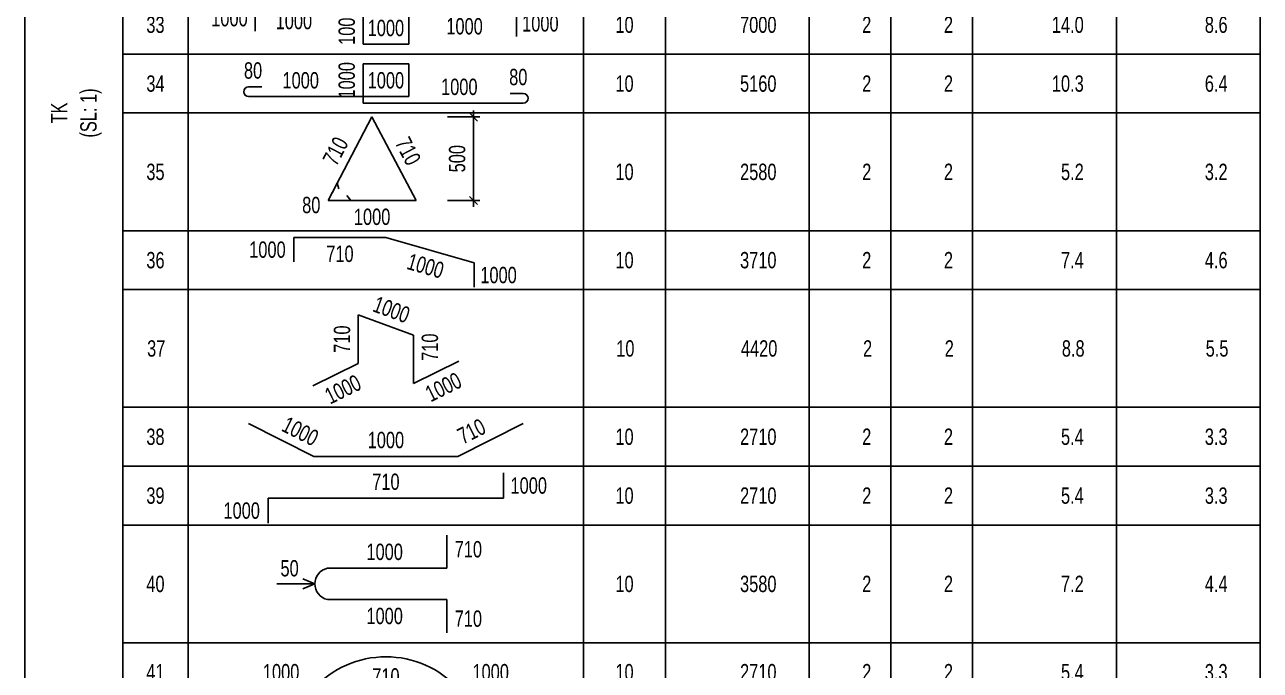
# Model space of a CAD drawing. Header units: inches. Extents: x -3538 to 66114, y -2541134 to 4288.
# Drawn here: x -1194.7 to -1005.7, y -27.4 to 71.3 of the extents above; entities that cross this region are included whole.
import ezdxf
from ezdxf.enums import TextEntityAlignment as Align

# ---------------------------------------------------------------- set-up
doc = ezdxf.new("R2010")
doc.units = ezdxf.units.IN
doc.header["$MEASUREMENT"] = 0
for name, color, linetype in [('KCS_DIM', 8, 'Continuous'), ('KCS_STEEL', 4, 'Continuous'), ('KCS_TEXT_TK', 2, 'Continuous'), ('KCS_THONGKE', 5, 'Continuous'), ('KCS_THONGKE_THIN', 5, 'Continuous')]:
    doc.layers.add(name, color=color, linetype=linetype)
doc.styles.add('KCS_SMTEXT', font='3t-unicode.shx', dxfattribs={"width": 0.7})

# ---------------------------------------------------------------- blocks, each defined once
blk = doc.blocks.new('TK_34')
at = {"layer": 'KCS_STEEL'}
for p, q in [((20.25, 7.5), (43.75, 7.5)), ((20.25, 3.5), (20.25, 7.5)), ((36.75, 6.7), (60.25, 6.7)), ((36.75, 1.5), (36.75, 6.7)), ((43.75, 7.5), (43.75, 1.5)), ((60.25, 6.7), (60.25, 2.7)), ((43.75, 1.5), (36.75, 1.5))]:
    blk.add_line(p, q, dxfattribs=at)
at = {"layer": 'KCS_TEXT_TK'}
for p, q in [((-15, 0), (-15, 9)), ((0, 0), (0, 9)), ((10, 0), (10, 9)), ((70.5, 0), (70.5, 9)), ((83, 0), (83, 9)), ((105, 0), (105, 9)), ((117.5, 0), (117.5, 9)), ((130, 0), (130, 9)), ((152, 0), (152, 9)), ((174, 0), (174, 9))]:
    blk.add_line(p, q, dxfattribs=at)
at = {"layer": 'KCS_THONGKE'}
blk.add_line((174, 0), (0, 0), dxfattribs=at)
at = {"layer": 'KCS_TEXT_TK', "style": 'KCS_SMTEXT', "width": 0.75}
for tag, p in [('SH', (5, 4.5)), ('L2', (26.17, 5.06)), ('DK', (76.75, 4.5)), ('L4', (40.25, 4)), ('L2', (52.28, 4.26))]:
    blk.add_attdef(tag, text='', height=2.5, dxfattribs=at).set_placement(p, align=Align.MIDDLE)
for tag, p in [('L1', (19.11, 5.5)), ('DAI', (100, 4.5)), ('SL1', (114.5, 4.5)), ('SLA', (127, 4.5)), ('DT', (147, 4.5)), ('TL', (169, 4.5))]:
    blk.add_attdef(tag, text='', height=2.5, dxfattribs=at).set_placement(p, align=Align.MIDDLE_RIGHT)
blk.add_attdef('L1', text='', height=2.5, dxfattribs=at).set_placement((61.09, 4.7), align=Align.MIDDLE_LEFT)
blk.add_attdef('L3', text='', height=2.5, rotation=90, dxfattribs=at).set_placement((34.25, 4.2), align=Align.MIDDLE_CENTER)
blk = doc.blocks.new('TK_35')
at = {"layer": 'KCS_STEEL'}
for p, q in [((43.75, 7.5), (36.75, 7.5)), ((36.75, 7.5), (36.75, 1.5)), ((43.75, 2.5), (43.75, 7.5)), ((21.25, 4), (19.25, 4)), ((19.25, 2.5), (43.75, 2.5)), ((61.25, 3), (59.25, 3)), ((36.75, 1.5), (61.25, 1.5))]:
    blk.add_line(p, q, dxfattribs=at)
for centre, start, end in [((19.25, 3.25), 90, 270), ((61.25, 2.25), 270, 90)]:
    blk.add_arc(centre, 0.75, start, end, dxfattribs=at)
at = {"layer": 'KCS_TEXT_TK'}
for p, q in [((-15, 0), (-15, 9)), ((0, 0), (0, 9)), ((10, 0), (10, 9)), ((70.5, 0), (70.5, 9)), ((83, 0), (83, 9)), ((105, 0), (105, 9)), ((117.5, 0), (117.5, 9)), ((130, 0), (130, 9)), ((152, 0), (152, 9)), ((174, 0), (174, 9))]:
    blk.add_line(p, q, dxfattribs=at)
at = {"layer": 'KCS_THONGKE'}
blk.add_line((174, 0), (0, 0), dxfattribs=at)
at = {"layer": 'KCS_TEXT_TK', "style": 'KCS_SMTEXT', "width": 0.75}
for tag, p in [('M', (19.93, 6.5)), ('SH', (5, 4.5)), ('L1', (27.22, 5)), ('L3', (40.25, 5)), ('M', (60.5, 5.5)), ('DK', (76.75, 4.5)), ('L1', (51.48, 4))]:
    blk.add_attdef(tag, text='', height=2.5, dxfattribs=at).set_placement(p, align=Align.MIDDLE)
blk.add_attdef('L2', text='', height=2.5, rotation=90, dxfattribs=at).set_placement((34.25, 5), align=Align.MIDDLE_CENTER)
for tag, p in [('DAI', (100, 4.5)), ('SL1', (114.5, 4.5)), ('SLA', (127, 4.5)), ('DT', (147, 4.5)), ('TL', (169, 4.5))]:
    blk.add_attdef(tag, text='', height=2.5, dxfattribs=at).set_placement(p, align=Align.MIDDLE_RIGHT)
blk = doc.blocks.new('TK_36')
at = {"layer": 'KCS_DIM'}
for p, q in [((49.69, 17.39), (54.63, 17.39)), ((53.64, 3.63), (53.64, 18.39)), ((49.69, 4.63), (54.63, 4.63))]:
    blk.add_line(p, q, dxfattribs=at)
at = {"layer": 'KCS_DIM', "color": 2}
for p, q in [((54.25, 16.77), (53.02, 18)), ((54.25, 4.02), (53.02, 5.25))]:
    blk.add_line(p, q, dxfattribs=at)
at = {"layer": 'KCS_STEEL'}
for p, q in [((31.41, 4.63), (38.09, 17.39)), ((38.09, 17.39), (44.86, 4.63)), ((31.41, 4.63), (32.79, 7.27)), ((32.79, 7.27), (33.05, 6.38)), ((34.88, 4.63), (31.41, 4.63)), ((44.86, 4.63), (31.41, 4.63)), ((34.88, 4.63), (34.25, 5.36))]:
    blk.add_line(p, q, dxfattribs=at)
at = {"layer": 'KCS_TEXT_TK'}
for p, q in [((-15, 0), (-15, 18)), ((0, 0), (0, 18)), ((10, 0), (10, 18)), ((70.5, 0), (70.5, 18)), ((83, 0), (83, 18)), ((105, 0), (105, 18)), ((117.5, 0), (117.5, 18)), ((130, 0), (130, 18)), ((152, 0), (152, 18)), ((174, 0), (174, 18))]:
    blk.add_line(p, q, dxfattribs=at)
at = {"layer": 'KCS_THONGKE'}
blk.add_line((174, 0), (0, 0), dxfattribs=at)
at = {"layer": 'KCS_TEXT_TK', "style": 'KCS_SMTEXT', "width": 0.75}
for rotation, p in [(62.3365, (32.54, 12.17)), (297.6635, (43.65, 12.17))]:
    blk.add_attdef('L2', text='', height=2.5, rotation=rotation, dxfattribs=at).set_placement(p, align=Align.MIDDLE)
blk.add_attdef('H', text='', height=2.5, rotation=90, dxfattribs=at).set_placement((51.14, 11.01), align=Align.MIDDLE_CENTER)
for tag, p in [('SH', (5, 9)), ('DK', (76.75, 9)), ('L1', (38.14, 2.13))]:
    blk.add_attdef(tag, text='', height=2.5, dxfattribs=at).set_placement(p, align=Align.MIDDLE)
for tag, p in [('DAI', (100, 9)), ('SL1', (114.5, 9)), ('SLA', (127, 9)), ('DT', (147, 9)), ('TL', (169, 9)), ('M', (30.23, 3.93))]:
    blk.add_attdef(tag, text='', height=2.5, dxfattribs=at).set_placement(p, align=Align.MIDDLE_RIGHT)
blk = doc.blocks.new('TK_37')
at = {"layer": 'KCS_STEEL'}
for p, q in [((26.19, 7.97), (40.25, 7.97)), ((26.19, 4.25), (26.19, 7.97)), ((53.76, 4.09), (40.25, 7.97)), ((53.76, 0.37), (53.76, 4.09))]:
    blk.add_line(p, q, dxfattribs=at)
at = {"layer": 'KCS_TEXT_TK'}
for p, q in [((-15, 0), (-15, 9)), ((0, 0), (0, 9)), ((10, 0), (10, 9)), ((70.5, 0), (70.5, 9)), ((83, 0), (83, 9)), ((105, 0), (105, 9)), ((117.5, 0), (117.5, 9)), ((130, 0), (130, 9)), ((152, 0), (152, 9)), ((174, 0), (174, 9))]:
    blk.add_line(p, q, dxfattribs=at)
at = {"layer": 'KCS_THONGKE'}
blk.add_line((174, 0), (0, 0), dxfattribs=at)
at = {"layer": 'KCS_TEXT_TK', "style": 'KCS_SMTEXT', "width": 0.75}
for tag, p in [('SH', (5, 4.5)), ('DK', (76.75, 4.5))]:
    blk.add_attdef(tag, text='', height=2.5, dxfattribs=at).set_placement(p, align=Align.MIDDLE)
for tag, p in [('L1', (24.92, 6.11)), ('DAI', (100, 4.5)), ('SL1', (114.5, 4.5)), ('SLA', (127, 4.5)), ('DT', (147, 4.5)), ('TL', (169, 4.5))]:
    blk.add_attdef(tag, text='', height=2.5, dxfattribs=at).set_placement(p, align=Align.MIDDLE_RIGHT)
for tag, rotation, p in [('L2', 360, (33.22, 5.47)), ('L3', 343.9686, (46.32, 3.63))]:
    blk.add_attdef(tag, text='', height=2.5, rotation=rotation, dxfattribs=at).set_placement(p, align=Align.MIDDLE)
blk.add_attdef('L4', text='', height=2.5, dxfattribs=at).set_placement((54.69, 2.23), align=Align.MIDDLE_LEFT)
blk = doc.blocks.new('TK_38')
at = {"layer": 'KCS_STEEL'}
for p, q in [((36.03, 6.71), (36.03, 14.13)), ((44.47, 11.05), (36.03, 14.13)), ((44.47, 3.63), (44.47, 11.05)), ((36.03, 6.71), (29.09, 3.29)), ((51.41, 7.05), (44.47, 3.63))]:
    blk.add_line(p, q, dxfattribs=at)
at = {"layer": 'KCS_TEXT_TK'}
for p, q in [((-15, 0), (-15, 18)), ((0, 0), (0, 18)), ((10, 0), (10, 18)), ((70.5, 0), (70.5, 18)), ((83, 0), (83, 18)), ((105, 0), (105, 18)), ((117.5, 0), (117.5, 18)), ((130, 0), (130, 18)), ((152, 0), (152, 18)), ((174, 0), (174, 18))]:
    blk.add_line(p, q, dxfattribs=at)
at = {"layer": 'KCS_THONGKE'}
blk.add_line((174, 0), (0, 0), dxfattribs=at)
at = {"layer": 'KCS_TEXT_TK', "style": 'KCS_SMTEXT', "width": 0.75}
for tag, rotation, p in [('L3', 339.9293, (41.11, 14.94)), ('L2', 90, (33.53, 10.42)), ('L2', 90, (46.97, 9.19)), ('L1', 26.2498, (33.67, 2.76)), ('L1', 26.2498, (49.04, 3.1))]:
    blk.add_attdef(tag, text='', height=2.5, rotation=rotation, dxfattribs=at).set_placement(p, align=Align.MIDDLE)
for tag, p in [('SH', (5.12, 9)), ('DK', (76.87, 9))]:
    blk.add_attdef(tag, text='', height=2.5, dxfattribs=at).set_placement(p, align=Align.MIDDLE)
for tag, p in [('DAI', (100.12, 9)), ('SL1', (114.62, 9)), ('SLA', (127.12, 9)), ('DT', (147.12, 9)), ('TL', (169.12, 9))]:
    blk.add_attdef(tag, text='', height=2.5, dxfattribs=at).set_placement(p, align=Align.MIDDLE_RIGHT)
blk = doc.blocks.new('TK_39')
at = {"layer": 'KCS_STEEL'}
for p, q in [((19.25, 6.5), (29.25, 1.5)), ((61.25, 6.5), (51.25, 1.5)), ((51.25, 1.5), (29.25, 1.5)), ((32.25, 1.5), (48.25, 1.5))]:
    blk.add_line(p, q, dxfattribs=at)
at = {"layer": 'KCS_TEXT_TK'}
for p, q in [((-15, 0), (-15, 9)), ((0, 0), (0, 9)), ((10, 0), (10, 9)), ((70.5, 0), (70.5, 9)), ((83, 0), (83, 9)), ((105, 0), (105, 9)), ((117.5, 0), (117.5, 9)), ((130, 0), (130, 9)), ((152, 0), (152, 9)), ((174, 0), (174, 9))]:
    blk.add_line(p, q, dxfattribs=at)
at = {"layer": 'KCS_THONGKE'}
blk.add_line((174, 0), (0, 0), dxfattribs=at)
at = {"layer": 'KCS_TEXT_TK', "style": 'KCS_SMTEXT', "width": 0.75}
for tag, p in [('SH', (5, 4.5)), ('DK', (76.75, 4.5)), ('L2', (40.34, 4))]:
    blk.add_attdef(tag, text='', height=2.5, dxfattribs=at).set_placement(p, align=Align.MIDDLE)
for tag, rotation, p in [('L1', 333.4352, (27.16, 5.34)), ('L3', 26.5648, (53.35, 5.34))]:
    blk.add_attdef(tag, text='', height=2.5, rotation=rotation, dxfattribs=at).set_placement(p, align=Align.MIDDLE)
for tag, p in [('DAI', (100, 4.5)), ('SL1', (114.5, 4.5)), ('SLA', (127, 4.5)), ('DT', (147, 4.5)), ('TL', (169, 4.5))]:
    blk.add_attdef(tag, text='', height=2.5, dxfattribs=at).set_placement(p, align=Align.MIDDLE_RIGHT)
blk = doc.blocks.new('TK_40')
at = {"layer": 'KCS_STEEL'}
for p, q in [((58.25, 7.96), (58.25, 4.13)), ((22.25, 4.13), (58.25, 4.13)), ((22.25, 4.13), (22.25, 0.3))]:
    blk.add_line(p, q, dxfattribs=at)
at = {"layer": 'KCS_TEXT_TK'}
for p, q in [((-15, 0), (-15, 9)), ((0, 0), (0, 9)), ((10, 0), (10, 9)), ((70.5, 0), (70.5, 9)), ((83, 0), (83, 9)), ((105, 0), (105, 9)), ((117.5, 0), (117.5, 9)), ((130, 0), (130, 9)), ((152, 0), (152, 9)), ((174, 0), (174, 9))]:
    blk.add_line(p, q, dxfattribs=at)
at = {"layer": 'KCS_THONGKE'}
blk.add_line((174, 0), (0, 0), dxfattribs=at)
at = {"layer": 'KCS_TEXT_TK', "style": 'KCS_SMTEXT', "width": 0.75}
for tag, p in [('L2', (40.25, 6.63)), ('SH', (5, 4.5)), ('DK', (76.75, 4.5))]:
    blk.add_attdef(tag, text='', height=2.5, dxfattribs=at).set_placement(p, align=Align.MIDDLE)
blk.add_attdef('L3', text='', height=2.5, dxfattribs=at).set_placement((59.31, 6.04), align=Align.MIDDLE_LEFT)
for tag, p in [('DAI', (100, 4.5)), ('SL1', (114.5, 4.5)), ('SLA', (127, 4.5)), ('DT', (147, 4.5)), ('TL', (169, 4.5)), ('L1', (20.98, 2.21))]:
    blk.add_attdef(tag, text='', height=2.5, dxfattribs=at).set_placement(p, align=Align.MIDDLE_RIGHT)
blk = doc.blocks.new('TK_41')
at = {"layer": 'KCS_DIM'}
for q in [(27.55, 9.76), (23.56, 9), (27.55, 8.24)]:
    blk.add_line((29.37, 9), q, dxfattribs=at)
at = {"layer": 'KCS_STEEL'}
for p, q in [((49.56, 11.4), (49.56, 16.46)), ((31.31, 11.4), (49.56, 11.4)), ((31.31, 6.6), (49.56, 6.6)), ((49.56, 6.6), (49.56, 1.54))]:
    blk.add_line(p, q, dxfattribs=at)
blk.add_arc((31.83, 9), 2.45, 102.1388, 257.8612, dxfattribs=at)
at = {"layer": 'KCS_TEXT_TK'}
for p, q in [((-15, 0), (-15, 18)), ((0, 0), (0, 18)), ((10, 0), (10, 18)), ((70.5, 0), (70.5, 18)), ((83, 0), (83, 18)), ((105, 0), (105, 18)), ((117.5, 0), (117.5, 18)), ((130, 0), (130, 18)), ((152, 0), (152, 18)), ((174, 0), (174, 18))]:
    blk.add_line(p, q, dxfattribs=at)
at = {"layer": 'KCS_THONGKE'}
blk.add_line((174, 0), (0, 0), dxfattribs=at)
at = {"layer": 'KCS_TEXT_TK', "style": 'KCS_SMTEXT', "width": 0.75}
for tag, p in [('L1', (40.06, 13.9)), ('R', (25.52, 11.39)), ('SH', (5, 9)), ('DK', (76.75, 9)), ('L1', (40.06, 4.1))]:
    blk.add_attdef(tag, text='', height=2.5, dxfattribs=at).set_placement(p, align=Align.MIDDLE)
for p in [(50.77, 14.3), (50.77, 3.7)]:
    blk.add_attdef('L2', text='', height=2.5, dxfattribs=at).set_placement(p, align=Align.MIDDLE_LEFT)
for tag, p in [('DAI', (100, 9)), ('SL1', (114.5, 9)), ('SLA', (127, 9)), ('DT', (147, 9)), ('TL', (169, 9))]:
    blk.add_attdef(tag, text='', height=2.5, dxfattribs=at).set_placement(p, align=Align.MIDDLE_RIGHT)
blk = doc.blocks.new('TK_42')
at = {"layer": 'KCS_STEEL'}
for p, q in [((19.25, 2), (29.2, 2)), ((61.25, 2), (51.3, 2))]:
    blk.add_line(p, q, dxfattribs=at)
blk.add_arc((40.25, -8.17), 15.02, 42.6248, 137.3752, dxfattribs=at)
at = {"layer": 'KCS_TEXT_TK'}
for p, q in [((-15, 0), (-15, 9)), ((0, 0), (0, 9)), ((10, 0), (10, 9)), ((70.5, 0), (70.5, 9)), ((83, 0), (83, 9)), ((105, 0), (105, 9)), ((117.5, 0), (117.5, 9)), ((130, 0), (130, 9)), ((152, 0), (152, 9)), ((174, 0), (174, 9))]:
    blk.add_line(p, q, dxfattribs=at)
at = {"layer": 'KCS_THONGKE'}
blk.add_line((174, 0), (0, 0), dxfattribs=at)
at = {"layer": 'KCS_TEXT_TK', "style": 'KCS_SMTEXT', "width": 0.75}
for tag, p in [('SH', (5, 4.5)), ('L1', (24.22, 4.5)), ('L1', (56.28, 4.5)), ('DK', (76.75, 4.5)), ('L2', (40.25, 3.85))]:
    blk.add_attdef(tag, text='', height=2.5, dxfattribs=at).set_placement(p, align=Align.MIDDLE)
for tag, p in [('DAI', (100, 4.5)), ('SL1', (114.5, 4.5)), ('SLA', (127, 4.5)), ('DT', (147, 4.5)), ('TL', (169, 4.5))]:
    blk.add_attdef(tag, text='', height=2.5, dxfattribs=at).set_placement(p, align=Align.MIDDLE_RIGHT)

msp = doc.modelspace()

# ---------------------------------------------------------------- linework, layer by layer
at = {"layer": 'KCS_THONGKE', "color": 38}
for p, q in [((-1194.66, -302.22), (-1194.66, 408.78)), ((-1179.66, -302.22), (-1179.66, 408.78)), ((-1169.66, -302.22), (-1169.66, 408.78)), ((-1109.16, 408.78), (-1109.16, -302.22)), ((-1096.66, 408.78), (-1096.66, -302.22)), ((-1074.66, 408.78), (-1074.66, -302.22)), ((-1062.16, 408.78), (-1062.16, -302.22)), ((-1049.66, 408.78), (-1049.66, -302.22)), ((-1027.66, 408.78), (-1027.66, -302.22)), ((-1005.66, 408.78), (-1005.66, -302.22))]:
    msp.add_line(p, q, dxfattribs=at)
at = {"layer": 'KCS_THONGKE'}
for p, q in [((-1194.66, 57.78), (-1194.66, 66.78)), ((-1179.66, 57.78), (-1179.66, 66.78)), ((-1169.66, 57.78), (-1169.66, 66.78)), ((-1109.16, 57.78), (-1109.16, 66.78)), ((-1096.66, 57.78), (-1096.66, 66.78)), ((-1074.66, 57.78), (-1074.66, 66.78)), ((-1062.16, 57.78), (-1062.16, 66.78)), ((-1049.66, 57.78), (-1049.66, 66.78)), ((-1027.66, 57.78), (-1027.66, 66.78)), ((-1005.66, 57.78), (-1005.66, 66.78))]:
    msp.add_line(p, q, dxfattribs=at)
at = {"layer": 'KCS_THONGKE_THIN', "color": 38}
for p, q in [((-1179.66, 66.78), (-1169.66, 66.78)), ((-1109.16, 66.78), (-1005.66, 66.78)), ((-1179.66, 57.78), (-1169.66, 57.78)), ((-1109.16, 57.78), (-1005.66, 57.78)), ((-1179.66, 39.78), (-1169.66, 39.78)), ((-1109.16, 39.78), (-1005.66, 39.78)), ((-1179.66, 30.78), (-1169.66, 30.78)), ((-1109.16, 30.78), (-1005.66, 30.78)), ((-1179.66, 12.78), (-1169.66, 12.78)), ((-1109.16, 12.78), (-1005.66, 12.78)), ((-1179.66, 3.78), (-1169.66, 3.78)), ((-1109.16, 3.78), (-1005.66, 3.78)), ((-1179.66, -5.22), (-1169.66, -5.22)), ((-1109.16, -5.22), (-1005.66, -5.22)), ((-1179.66, -23.22), (-1169.66, -23.22)), ((-1109.16, -23.22), (-1005.66, -23.22))]:
    msp.add_line(p, q, dxfattribs=at)
at = {"layer": 'KCS_THONGKE_THIN'}
msp.add_line((-1005.66, 57.78), (-1179.66, 57.78), dxfattribs=at)

# ---------------------------------------------------------------- block references
ref = msp.add_blockref('TK_34', (-1179.66, 66.78))
ref.add_attrib('SH', '33', dxfattribs={"layer": 'KCS_THONGKE', "height": 2.5, "style": 'KCS_SMTEXT', "width": 0.75}).set_placement((-1174.66, 71.28), align=Align.MIDDLE)
ref.add_attrib('L1', '1000', dxfattribs={"layer": 'KCS_THONGKE', "height": 2.5, "style": 'KCS_SMTEXT', "width": 0.75}).set_placement((-1160.55, 72.28), align=Align.MIDDLE_RIGHT)
ref.add_attrib('L2', '1000', dxfattribs={"layer": 'KCS_THONGKE', "height": 2.5, "style": 'KCS_SMTEXT', "width": 0.75}).set_placement((-1153.49, 71.84), align=Align.MIDDLE)
ref.add_attrib('L3', '1000', dxfattribs={"layer": 'KCS_THONGKE', "height": 2.5, "rotation": 90, "style": 'KCS_SMTEXT', "width": 0.75}).set_placement((-1145.41, 70.98), align=Align.MIDDLE_CENTER)
ref.add_attrib('L4', '1000', dxfattribs={"layer": 'KCS_THONGKE', "height": 2.5, "style": 'KCS_SMTEXT', "width": 0.75}).set_placement((-1139.41, 70.78), align=Align.MIDDLE)
ref.add_attrib('L2', '1000', dxfattribs={"layer": 'KCS_THONGKE', "height": 2.5, "style": 'KCS_SMTEXT', "width": 0.75}).set_placement((-1127.38, 71.04), align=Align.MIDDLE)
ref.add_attrib('L1', '1000', dxfattribs={"layer": 'KCS_THONGKE', "height": 2.5, "style": 'KCS_SMTEXT', "width": 0.75}).set_placement((-1118.57, 71.48), align=Align.MIDDLE_LEFT)
ref.add_attrib('DK', '10', dxfattribs={"layer": 'KCS_THONGKE', "height": 2.5, "style": 'KCS_SMTEXT', "width": 0.75}).set_placement((-1102.91, 71.28), align=Align.MIDDLE)
ref.add_attrib('DAI', '7000', dxfattribs={"layer": 'KCS_THONGKE', "height": 2.5, "style": 'KCS_SMTEXT', "width": 0.75}).set_placement((-1079.66, 71.28), align=Align.MIDDLE_RIGHT)
ref.add_attrib('SL1', '2', dxfattribs={"layer": 'KCS_THONGKE', "height": 2.5, "style": 'KCS_SMTEXT', "width": 0.75}).set_placement((-1065.16, 71.28), align=Align.MIDDLE_RIGHT)
ref.add_attrib('SLA', '2', dxfattribs={"layer": 'KCS_THONGKE', "height": 2.5, "style": 'KCS_SMTEXT', "width": 0.75}).set_placement((-1052.66, 71.28), align=Align.MIDDLE_RIGHT)
ref.add_attrib('DT', '14.0', dxfattribs={"layer": 'KCS_THONGKE', "height": 2.5, "style": 'KCS_SMTEXT', "width": 0.75}).set_placement((-1032.66, 71.28), align=Align.MIDDLE_RIGHT)
ref.add_attrib('TL', '8.6', dxfattribs={"layer": 'KCS_THONGKE', "height": 2.5, "style": 'KCS_SMTEXT', "width": 0.75}).set_placement((-1010.66, 71.28), align=Align.MIDDLE_RIGHT)
ref = msp.add_blockref('TK_35', (-1179.66, 57.78))
ref.add_attrib('SH', '34', dxfattribs={"layer": 'KCS_THONGKE', "height": 2.5, "style": 'KCS_SMTEXT', "width": 0.75}).set_placement((-1174.66, 62.28), align=Align.MIDDLE)
ref.add_attrib('L1', '1000', dxfattribs={"layer": 'KCS_THONGKE', "height": 2.5, "style": 'KCS_SMTEXT', "width": 0.75}).set_placement((-1152.44, 62.78), align=Align.MIDDLE)
ref.add_attrib('M', '80', dxfattribs={"layer": 'KCS_THONGKE', "height": 2.5, "style": 'KCS_SMTEXT', "width": 0.75}).set_placement((-1159.73, 64.28), align=Align.MIDDLE)
ref.add_attrib('L2', '1000', dxfattribs={"layer": 'KCS_THONGKE', "height": 2.5, "rotation": 90, "style": 'KCS_SMTEXT', "width": 0.75}).set_placement((-1145.41, 62.78), align=Align.MIDDLE_CENTER)
ref.add_attrib('L3', '1000', dxfattribs={"layer": 'KCS_THONGKE', "height": 2.5, "style": 'KCS_SMTEXT', "width": 0.75}).set_placement((-1139.41, 62.78), align=Align.MIDDLE)
ref.add_attrib('L1', '1000', dxfattribs={"layer": 'KCS_THONGKE', "height": 2.5, "style": 'KCS_SMTEXT', "width": 0.75}).set_placement((-1128.18, 61.78), align=Align.MIDDLE)
ref.add_attrib('M', '80', dxfattribs={"layer": 'KCS_THONGKE', "height": 2.5, "style": 'KCS_SMTEXT', "width": 0.75}).set_placement((-1119.16, 63.28), align=Align.MIDDLE)
ref.add_attrib('DK', '10', dxfattribs={"layer": 'KCS_THONGKE', "height": 2.5, "style": 'KCS_SMTEXT', "width": 0.75}).set_placement((-1102.91, 62.28), align=Align.MIDDLE)
ref.add_attrib('DAI', '5160', dxfattribs={"layer": 'KCS_THONGKE', "height": 2.5, "style": 'KCS_SMTEXT', "width": 0.75}).set_placement((-1079.66, 62.28), align=Align.MIDDLE_RIGHT)
ref.add_attrib('SL1', '2', dxfattribs={"layer": 'KCS_THONGKE', "height": 2.5, "style": 'KCS_SMTEXT', "width": 0.75}).set_placement((-1065.16, 62.28), align=Align.MIDDLE_RIGHT)
ref.add_attrib('SLA', '2', dxfattribs={"layer": 'KCS_THONGKE', "height": 2.5, "style": 'KCS_SMTEXT', "width": 0.75}).set_placement((-1052.66, 62.28), align=Align.MIDDLE_RIGHT)
ref.add_attrib('DT', '10.3', dxfattribs={"layer": 'KCS_THONGKE', "height": 2.5, "style": 'KCS_SMTEXT', "width": 0.75}).set_placement((-1032.66, 62.28), align=Align.MIDDLE_RIGHT)
ref.add_attrib('TL', '6.4', dxfattribs={"layer": 'KCS_THONGKE', "height": 2.5, "style": 'KCS_SMTEXT', "width": 0.75}).set_placement((-1010.66, 62.28), align=Align.MIDDLE_RIGHT)
ref = msp.add_blockref('TK_36', (-1179.66, 39.78))
ref.add_attrib('SH', '35', dxfattribs={"layer": 'KCS_THONGKE', "height": 2.5, "style": 'KCS_SMTEXT', "width": 0.75}).set_placement((-1174.66, 48.78), align=Align.MIDDLE)
ref.add_attrib('L2', '710', dxfattribs={"layer": 'KCS_THONGKE', "height": 2.5, "rotation": 62.3365, "style": 'KCS_SMTEXT', "width": 0.75}).set_placement((-1147.12, 51.95), align=Align.MIDDLE)
ref.add_attrib('M', '80', dxfattribs={"layer": 'KCS_THONGKE', "height": 2.5, "style": 'KCS_SMTEXT', "width": 0.75}).set_placement((-1149.43, 43.71), align=Align.MIDDLE_RIGHT)
ref.add_attrib('L1', '1000', dxfattribs={"layer": 'KCS_THONGKE', "height": 2.5, "style": 'KCS_SMTEXT', "width": 0.75}).set_placement((-1141.52, 41.91), align=Align.MIDDLE)
ref.add_attrib('L2', '710', dxfattribs={"layer": 'KCS_THONGKE', "height": 2.5, "rotation": 297.6635, "style": 'KCS_SMTEXT', "width": 0.75}).set_placement((-1136.01, 51.95), align=Align.MIDDLE)
ref.add_attrib('H', '500', dxfattribs={"layer": 'KCS_THONGKE', "height": 2.5, "rotation": 90, "style": 'KCS_SMTEXT', "width": 0.75}).set_placement((-1128.52, 50.79), align=Align.MIDDLE_CENTER)
ref.add_attrib('DK', '10', dxfattribs={"layer": 'KCS_THONGKE', "height": 2.5, "style": 'KCS_SMTEXT', "width": 0.75}).set_placement((-1102.91, 48.78), align=Align.MIDDLE)
ref.add_attrib('DAI', '2580', dxfattribs={"layer": 'KCS_THONGKE', "height": 2.5, "style": 'KCS_SMTEXT', "width": 0.75}).set_placement((-1079.66, 48.78), align=Align.MIDDLE_RIGHT)
ref.add_attrib('SL1', '2', dxfattribs={"layer": 'KCS_THONGKE', "height": 2.5, "style": 'KCS_SMTEXT', "width": 0.75}).set_placement((-1065.16, 48.78), align=Align.MIDDLE_RIGHT)
ref.add_attrib('SLA', '2', dxfattribs={"layer": 'KCS_THONGKE', "height": 2.5, "style": 'KCS_SMTEXT', "width": 0.75}).set_placement((-1052.66, 48.78), align=Align.MIDDLE_RIGHT)
ref.add_attrib('DT', '5.2', dxfattribs={"layer": 'KCS_THONGKE', "height": 2.5, "style": 'KCS_SMTEXT', "width": 0.75}).set_placement((-1032.66, 48.78), align=Align.MIDDLE_RIGHT)
ref.add_attrib('TL', '3.2', dxfattribs={"layer": 'KCS_THONGKE', "height": 2.5, "style": 'KCS_SMTEXT', "width": 0.75}).set_placement((-1010.66, 48.78), align=Align.MIDDLE_RIGHT)
ref = msp.add_blockref('TK_37', (-1179.66, 30.78))
ref.add_attrib('SH', '36', dxfattribs={"layer": 'KCS_THONGKE', "height": 2.5, "style": 'KCS_SMTEXT', "width": 0.75}).set_placement((-1174.66, 35.28), align=Align.MIDDLE)
ref.add_attrib('L2', '710', dxfattribs={"layer": 'KCS_THONGKE', "height": 2.5, "rotation": 360, "style": 'KCS_SMTEXT', "width": 0.75}).set_placement((-1146.44, 36.25), align=Align.MIDDLE)
ref.add_attrib('L1', '1000', dxfattribs={"layer": 'KCS_THONGKE', "height": 2.5, "style": 'KCS_SMTEXT', "width": 0.75}).set_placement((-1154.74, 36.89), align=Align.MIDDLE_RIGHT)
ref.add_attrib('L3', '1000', dxfattribs={"layer": 'KCS_THONGKE', "height": 2.5, "rotation": 343.9686, "style": 'KCS_SMTEXT', "width": 0.75}).set_placement((-1133.34, 34.4), align=Align.MIDDLE)
ref.add_attrib('L4', '1000', dxfattribs={"layer": 'KCS_THONGKE', "height": 2.5, "style": 'KCS_SMTEXT', "width": 0.75}).set_placement((-1124.97, 33), align=Align.MIDDLE_LEFT)
ref.add_attrib('DK', '10', dxfattribs={"layer": 'KCS_THONGKE', "height": 2.5, "style": 'KCS_SMTEXT', "width": 0.75}).set_placement((-1102.91, 35.28), align=Align.MIDDLE)
ref.add_attrib('DAI', '3710', dxfattribs={"layer": 'KCS_THONGKE', "height": 2.5, "style": 'KCS_SMTEXT', "width": 0.75}).set_placement((-1079.66, 35.28), align=Align.MIDDLE_RIGHT)
ref.add_attrib('SL1', '2', dxfattribs={"layer": 'KCS_THONGKE', "height": 2.5, "style": 'KCS_SMTEXT', "width": 0.75}).set_placement((-1065.16, 35.28), align=Align.MIDDLE_RIGHT)
ref.add_attrib('SLA', '2', dxfattribs={"layer": 'KCS_THONGKE', "height": 2.5, "style": 'KCS_SMTEXT', "width": 0.75}).set_placement((-1052.66, 35.28), align=Align.MIDDLE_RIGHT)
ref.add_attrib('DT', '7.4', dxfattribs={"layer": 'KCS_THONGKE', "height": 2.5, "style": 'KCS_SMTEXT', "width": 0.75}).set_placement((-1032.66, 35.28), align=Align.MIDDLE_RIGHT)
ref.add_attrib('TL', '4.6', dxfattribs={"layer": 'KCS_THONGKE', "height": 2.5, "style": 'KCS_SMTEXT', "width": 0.75}).set_placement((-1010.66, 35.28), align=Align.MIDDLE_RIGHT)
ref = msp.add_blockref('TK_38', (-1179.66, 12.78))
ref.add_attrib('SH', '37', dxfattribs={"layer": 'KCS_THONGKE', "height": 2.5, "style": 'KCS_SMTEXT', "width": 0.75}).set_placement((-1174.54, 21.78), align=Align.MIDDLE)
ref.add_attrib('L1', '1000', dxfattribs={"layer": 'KCS_THONGKE', "height": 2.5, "rotation": 26.2498, "style": 'KCS_SMTEXT', "width": 0.75}).set_placement((-1145.99, 15.54), align=Align.MIDDLE)
ref.add_attrib('L1', '1000', dxfattribs={"layer": 'KCS_THONGKE', "height": 2.5, "rotation": 26.2498, "style": 'KCS_SMTEXT', "width": 0.75}).set_placement((-1130.62, 15.88), align=Align.MIDDLE)
ref.add_attrib('L2', '710', dxfattribs={"layer": 'KCS_THONGKE', "height": 2.5, "rotation": 90, "style": 'KCS_SMTEXT', "width": 0.75}).set_placement((-1132.69, 21.97), align=Align.MIDDLE)
ref.add_attrib('L2', '710', dxfattribs={"layer": 'KCS_THONGKE', "height": 2.5, "rotation": 90, "style": 'KCS_SMTEXT', "width": 0.75}).set_placement((-1146.13, 23.2), align=Align.MIDDLE)
ref.add_attrib('DK', '10', dxfattribs={"layer": 'KCS_THONGKE', "height": 2.5, "style": 'KCS_SMTEXT', "width": 0.75}).set_placement((-1102.78, 21.78), align=Align.MIDDLE)
ref.add_attrib('DAI', '4420', dxfattribs={"layer": 'KCS_THONGKE', "height": 2.5, "style": 'KCS_SMTEXT', "width": 0.75}).set_placement((-1079.53, 21.78), align=Align.MIDDLE_RIGHT)
ref.add_attrib('SL1', '2', dxfattribs={"layer": 'KCS_THONGKE', "height": 2.5, "style": 'KCS_SMTEXT', "width": 0.75}).set_placement((-1065.03, 21.78), align=Align.MIDDLE_RIGHT)
ref.add_attrib('SLA', '2', dxfattribs={"layer": 'KCS_THONGKE', "height": 2.5, "style": 'KCS_SMTEXT', "width": 0.75}).set_placement((-1052.53, 21.78), align=Align.MIDDLE_RIGHT)
ref.add_attrib('DT', '8.8', dxfattribs={"layer": 'KCS_THONGKE', "height": 2.5, "style": 'KCS_SMTEXT', "width": 0.75}).set_placement((-1032.53, 21.78), align=Align.MIDDLE_RIGHT)
ref.add_attrib('TL', '5.5', dxfattribs={"layer": 'KCS_THONGKE', "height": 2.5, "style": 'KCS_SMTEXT', "width": 0.75}).set_placement((-1010.53, 21.78), align=Align.MIDDLE_RIGHT)
ref.add_attrib('L3', '1000', dxfattribs={"layer": 'KCS_THONGKE', "height": 2.5, "rotation": 339.9293, "style": 'KCS_SMTEXT', "width": 0.75}).set_placement((-1138.55, 27.72), align=Align.MIDDLE)
ref = msp.add_blockref('TK_39', (-1179.66, 3.78))
ref.add_attrib('SH', '38', dxfattribs={"layer": 'KCS_THONGKE', "height": 2.5, "style": 'KCS_SMTEXT', "width": 0.75}).set_placement((-1174.66, 8.28), align=Align.MIDDLE)
ref.add_attrib('L1', '1000', dxfattribs={"layer": 'KCS_THONGKE', "height": 2.5, "rotation": 333.4352, "style": 'KCS_SMTEXT', "width": 0.75}).set_placement((-1152.5, 9.12), align=Align.MIDDLE)
ref.add_attrib('L2', '710', dxfattribs={"layer": 'KCS_THONGKE', "height": 2.5, "rotation": 26.5648, "style": 'KCS_SMTEXT', "width": 0.75}).set_placement((-1126.32, 9.12), align=Align.MIDDLE)
ref.add_attrib('L3', '1000', dxfattribs={"layer": 'KCS_THONGKE', "height": 2.5, "style": 'KCS_SMTEXT', "width": 0.75}).set_placement((-1139.41, 7.78), align=Align.MIDDLE)
ref.add_attrib('DAI', '2710', dxfattribs={"layer": 'KCS_THONGKE', "height": 2.5, "style": 'KCS_SMTEXT', "width": 0.75}).set_placement((-1079.66, 8.28), align=Align.MIDDLE_RIGHT)
ref.add_attrib('DK', '10', dxfattribs={"layer": 'KCS_THONGKE', "height": 2.5, "style": 'KCS_SMTEXT', "width": 0.75}).set_placement((-1102.91, 8.28), align=Align.MIDDLE)
ref.add_attrib('TL', '3.3', dxfattribs={"layer": 'KCS_THONGKE', "height": 2.5, "style": 'KCS_SMTEXT', "width": 0.75}).set_placement((-1010.66, 8.28), align=Align.MIDDLE_RIGHT)
ref.add_attrib('DT', '5.4', dxfattribs={"layer": 'KCS_THONGKE', "height": 2.5, "style": 'KCS_SMTEXT', "width": 0.75}).set_placement((-1032.66, 8.28), align=Align.MIDDLE_RIGHT)
ref.add_attrib('SLA', '2', dxfattribs={"layer": 'KCS_THONGKE', "height": 2.5, "style": 'KCS_SMTEXT', "width": 0.75}).set_placement((-1052.66, 8.28), align=Align.MIDDLE_RIGHT)
ref.add_attrib('SL1', '2', dxfattribs={"layer": 'KCS_THONGKE', "height": 2.5, "style": 'KCS_SMTEXT', "width": 0.75}).set_placement((-1065.16, 8.28), align=Align.MIDDLE_RIGHT)
ref = msp.add_blockref('TK_40', (-1179.66, -5.22))
ref.add_attrib('SH', '39', dxfattribs={"layer": 'KCS_THONGKE', "height": 2.5, "style": 'KCS_SMTEXT', "width": 0.75}).set_placement((-1174.66, -0.72), align=Align.MIDDLE)
ref.add_attrib('L1', '1000', dxfattribs={"layer": 'KCS_THONGKE', "height": 2.5, "style": 'KCS_SMTEXT', "width": 0.75}).set_placement((-1158.68, -3.01), align=Align.MIDDLE_RIGHT)
ref.add_attrib('L3', '1000', dxfattribs={"layer": 'KCS_THONGKE', "height": 2.5, "style": 'KCS_SMTEXT', "width": 0.75}).set_placement((-1120.35, 0.82), align=Align.MIDDLE_LEFT)
ref.add_attrib('L2', '710', dxfattribs={"layer": 'KCS_THONGKE', "height": 2.5, "style": 'KCS_SMTEXT', "width": 0.75}).set_placement((-1139.41, 1.4), align=Align.MIDDLE)
ref.add_attrib('DK', '10', dxfattribs={"layer": 'KCS_THONGKE', "height": 2.5, "style": 'KCS_SMTEXT', "width": 0.75}).set_placement((-1102.91, -0.72), align=Align.MIDDLE)
ref.add_attrib('DAI', '2710', dxfattribs={"layer": 'KCS_THONGKE', "height": 2.5, "style": 'KCS_SMTEXT', "width": 0.75}).set_placement((-1079.66, -0.72), align=Align.MIDDLE_RIGHT)
ref.add_attrib('SL1', '2', dxfattribs={"layer": 'KCS_THONGKE', "height": 2.5, "style": 'KCS_SMTEXT', "width": 0.75}).set_placement((-1065.16, -0.72), align=Align.MIDDLE_RIGHT)
ref.add_attrib('SLA', '2', dxfattribs={"layer": 'KCS_THONGKE', "height": 2.5, "style": 'KCS_SMTEXT', "width": 0.75}).set_placement((-1052.66, -0.72), align=Align.MIDDLE_RIGHT)
ref.add_attrib('DT', '5.4', dxfattribs={"layer": 'KCS_THONGKE', "height": 2.5, "style": 'KCS_SMTEXT', "width": 0.75}).set_placement((-1032.66, -0.72), align=Align.MIDDLE_RIGHT)
ref.add_attrib('TL', '3.3', dxfattribs={"layer": 'KCS_THONGKE', "height": 2.5, "style": 'KCS_SMTEXT', "width": 0.75}).set_placement((-1010.66, -0.72), align=Align.MIDDLE_RIGHT)
ref = msp.add_blockref('TK_41', (-1179.66, -23.22))
ref.add_attrib('SH', '40', dxfattribs={"layer": 'KCS_THONGKE', "height": 2.5, "style": 'KCS_SMTEXT', "width": 0.75}).set_placement((-1174.66, -14.22), align=Align.MIDDLE)
ref.add_attrib('L1', '1000', dxfattribs={"layer": 'KCS_THONGKE', "height": 2.5, "style": 'KCS_SMTEXT', "width": 0.75}).set_placement((-1139.6, -9.32), align=Align.MIDDLE)
ref.add_attrib('L2', '710', dxfattribs={"layer": 'KCS_THONGKE', "height": 2.5, "style": 'KCS_SMTEXT', "width": 0.75}).set_placement((-1128.89, -8.92), align=Align.MIDDLE_LEFT)
ref.add_attrib('R', '50', dxfattribs={"layer": 'KCS_THONGKE', "height": 2.5, "style": 'KCS_SMTEXT', "width": 0.75}).set_placement((-1154.14, -11.83), align=Align.MIDDLE)
ref.add_attrib('L1', '1000', dxfattribs={"layer": 'KCS_THONGKE', "height": 2.5, "style": 'KCS_SMTEXT', "width": 0.75}).set_placement((-1139.6, -19.12), align=Align.MIDDLE)
ref.add_attrib('L2', '710', dxfattribs={"layer": 'KCS_THONGKE', "height": 2.5, "style": 'KCS_SMTEXT', "width": 0.75}).set_placement((-1128.89, -19.53), align=Align.MIDDLE_LEFT)
ref.add_attrib('DK', '10', dxfattribs={"layer": 'KCS_THONGKE', "height": 2.5, "style": 'KCS_SMTEXT', "width": 0.75}).set_placement((-1102.91, -14.22), align=Align.MIDDLE)
ref.add_attrib('DAI', '3580', dxfattribs={"layer": 'KCS_THONGKE', "height": 2.5, "style": 'KCS_SMTEXT', "width": 0.75}).set_placement((-1079.66, -14.22), align=Align.MIDDLE_RIGHT)
ref.add_attrib('SL1', '2', dxfattribs={"layer": 'KCS_THONGKE', "height": 2.5, "style": 'KCS_SMTEXT', "width": 0.75}).set_placement((-1065.16, -14.22), align=Align.MIDDLE_RIGHT)
ref.add_attrib('SLA', '2', dxfattribs={"layer": 'KCS_THONGKE', "height": 2.5, "style": 'KCS_SMTEXT', "width": 0.75}).set_placement((-1052.66, -14.22), align=Align.MIDDLE_RIGHT)
ref.add_attrib('DT', '7.2', dxfattribs={"layer": 'KCS_THONGKE', "height": 2.5, "style": 'KCS_SMTEXT', "width": 0.75}).set_placement((-1032.66, -14.22), align=Align.MIDDLE_RIGHT)
ref.add_attrib('TL', '4.4', dxfattribs={"layer": 'KCS_THONGKE', "height": 2.5, "style": 'KCS_SMTEXT', "width": 0.75}).set_placement((-1010.66, -14.22), align=Align.MIDDLE_RIGHT)
ref = msp.add_blockref('TK_42', (-1179.66, -32.22))
ref.add_attrib('L1', '1000', dxfattribs={"layer": 'KCS_THONGKE', "height": 2.5, "style": 'KCS_SMTEXT', "width": 0.75}).set_placement((-1155.44, -27.72), align=Align.MIDDLE)
ref.add_attrib('SH', '41', dxfattribs={"layer": 'KCS_THONGKE', "height": 2.5, "style": 'KCS_SMTEXT', "width": 0.75}).set_placement((-1174.66, -27.72), align=Align.MIDDLE)
ref.add_attrib('L1', '1000', dxfattribs={"layer": 'KCS_THONGKE', "height": 2.5, "style": 'KCS_SMTEXT', "width": 0.75}).set_placement((-1123.38, -27.72), align=Align.MIDDLE)
ref.add_attrib('DAI', '2710', dxfattribs={"layer": 'KCS_THONGKE', "height": 2.5, "style": 'KCS_SMTEXT', "width": 0.75}).set_placement((-1079.66, -27.72), align=Align.MIDDLE_RIGHT)
ref.add_attrib('DK', '10', dxfattribs={"layer": 'KCS_THONGKE', "height": 2.5, "style": 'KCS_SMTEXT', "width": 0.75}).set_placement((-1102.91, -27.72), align=Align.MIDDLE)
ref.add_attrib('L2', '710', dxfattribs={"layer": 'KCS_THONGKE', "height": 2.5, "style": 'KCS_SMTEXT', "width": 0.75}).set_placement((-1139.41, -28.37), align=Align.MIDDLE)
ref.add_attrib('TL', '3.3', dxfattribs={"layer": 'KCS_THONGKE', "height": 2.5, "style": 'KCS_SMTEXT', "width": 0.75}).set_placement((-1010.66, -27.72), align=Align.MIDDLE_RIGHT)
ref.add_attrib('DT', '5.4', dxfattribs={"layer": 'KCS_THONGKE', "height": 2.5, "style": 'KCS_SMTEXT', "width": 0.75}).set_placement((-1032.66, -27.72), align=Align.MIDDLE_RIGHT)
ref.add_attrib('SLA', '2', dxfattribs={"layer": 'KCS_THONGKE', "height": 2.5, "style": 'KCS_SMTEXT', "width": 0.75}).set_placement((-1052.66, -27.72), align=Align.MIDDLE_RIGHT)
ref.add_attrib('SL1', '2', dxfattribs={"layer": 'KCS_THONGKE', "height": 2.5, "style": 'KCS_SMTEXT', "width": 0.75}).set_placement((-1065.16, -27.72), align=Align.MIDDLE_RIGHT)

# ---------------------------------------------------------------- texts
at = {"layer": 'KCS_THONGKE', "color": 4, "style": 'KCS_SMTEXT', "width": 0.75}
for s, p in [('(SL: 1)', (-1184.91, 57.78)), ('TK', (-1189.41, 57.78))]:
    msp.add_text(s, height=2.5, rotation=90, dxfattribs=at).set_placement(p, align=Align.MIDDLE_CENTER)

doc.saveas('drawing.dxf')
